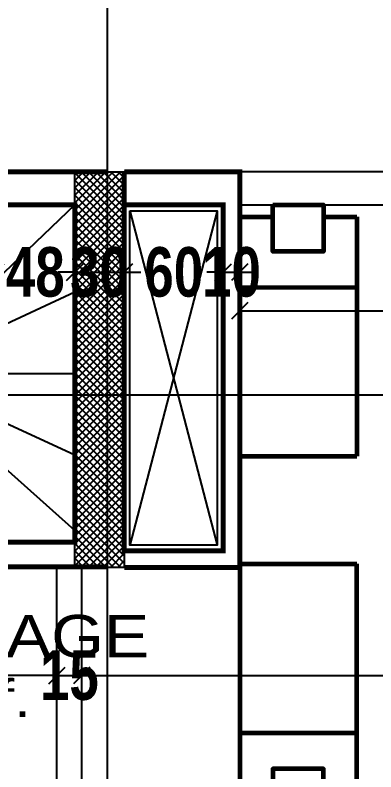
# Model space of a CAD drawing. Extents: x 285329 to 658348, y -83126 to -16980.
# Drawn here: x 355371.1 to 355589.8, y -39686.7 to -39228.2 of the extents above; entities that cross this region are included whole.
import ezdxf

# ---------------------------------------------------------------- set-up
doc = ezdxf.new("R2010")
doc.units = 0
doc.layers.get('0').update_dxf_attribs({"linetype": 'CONTINUOUS'})
doc.layers.get('DEFPOINTS').update_dxf_attribs({"color": 9, "linetype": 'CONTINUOUS'})
for name, color, linetype, lineweight in [('02 wall', 3, 'CONTINUOUS', 60), ('A-text finishing', 6, 'CONTINUOUS', 13), ('A-text function', 30, 'CONTINUOUS', 20), ('VIS', 8, 'CONTINUOUS', 18)]:
    doc.layers.add(name, color=color, linetype=linetype, lineweight=lineweight)
for name, color, linetype in [('arr-vari', 6, 'CONTINUOUS'), ('AXIS', 1, 'CONTINUOUS'), ('COLUMN', 5, 'CONTINUOUS'), ('FURNITURE', 4, 'CONTINUOUS'), ('WALL', 7, 'CONTINUOUS')]:
    doc.layers.add(name, color=color, linetype=linetype)
doc.styles.add('ARIAL', font='BOD_CB.TTF', dxfattribs={"width": 1.2})
doc.styles.add('CITYBLUEPRINT', font='cityb___.ttf', dxfattribs={"width": 0.8})
doc.dimstyles.new('50', dxfattribs={"dimtxt": 30, "dimasz": 10, "dimexe": 5, "dimexo": 6, "dimgap": 5, "dimtad": 0, "dimdec": 0, "dimdsep": 46, "dimtxsty": 'CITYBLUEPRINT', "dimblk1": 'OBLIQUE', "dimblk2": 'OBLIQUE', "dimsah": 1, "dimcen": 0.05, "dimdle": 0.03, "dimclre": 22, "dimclrt": 7, "dimadec": 0, "dimazin": 0, "dimtfac": 1, "dimtdec": 0, "dimtix": 1, "dimtmove": 0, "dimatfit": 3, "dimldrblk": 'OBLIQUE', "dimfxl": 1, "dimtolj": 1, "dimtzin": 0, "dimarcsym": 0})

# ---------------------------------------------------------------- blocks, each defined once
blk = doc.blocks.new('cbcb')
at = {"layer": 'AXIS'}
for p, q in [((328671.27, -10741.78), (328670.74, -14326.06)), ((327244.25, -11089.2), (329571.96, -11089.2))]:
    blk.add_line(p, q, dxfattribs=at)
blk = doc.blocks.new('_Oblique')
at = {"color": 0, "lineweight": -2}
blk.add_line((-0.5, -0.5), (0.5, 0.5), dxfattribs=at)
blk = doc.blocks.new('*D2476')
at = {"layer": 'DEFPOINTS', "color": 0, "linetype": 'Continuous', "lineweight": 5, "transparency": 16777216}
for p in [(355407.28, -39382.96), (355407.28, -39383.99), (355359.42, -39388.86)]:
    blk.add_point(p, dxfattribs=at)
at = {"layer": 'VIS', "color": 22, "linetype": 'Continuous', "lineweight": -2, "transparency": 16777216}
for p, q in [((355359.42, -39382.86), (355359.42, -39378.99)), ((355407.28, -39388.96), (355407.28, -39388.99))]:
    blk.add_line(p, q, dxfattribs=at)
at = {"layer": 'VIS', "color": 0, "linetype": 'Continuous', "lineweight": -2, "transparency": 16777216}
for p, q in [((355359.42, -39383.99), (355349.42, -39383.99)), ((355359.42, -39383.99), (355361.22, -39383.99)), ((355407.28, -39383.99), (355405.47, -39383.99)), ((355407.28, -39383.99), (355417.28, -39383.99))]:
    blk.add_line(p, q, dxfattribs=at)
at = {"layer": 'VIS', "color": 0, "linetype": 'Continuous', "lineweight": -2, "transparency": 16777216, "xscale": 10, "yscale": 10, "zscale": 10}
blk.add_blockref('_Oblique', (355359.42, -39383.99), dxfattribs=at)
at = {"layer": 'VIS', "color": 0, "linetype": 'Continuous', "lineweight": -2, "transparency": 16777216, "xscale": 10, "yscale": 10, "zscale": 10, "rotation": 180}
blk.add_blockref('_Oblique', (355407.28, -39383.99), dxfattribs=at)
at = {"layer": 'VIS', "color": 7, "linetype": 'Continuous', "lineweight": 5, "transparency": 16777216, "insert": (355383.35, -39383.99), "char_height": 30, "attachment_point": 5, "style": 'CITYBLUEPRINT'}
blk.add_mtext('\\A1;48', dxfattribs=at)
blk = doc.blocks.new('*D2477')
at = {"layer": 'DEFPOINTS', "color": 0, "linetype": 'Continuous', "lineweight": 5, "transparency": 16777216}
for p in [(355407.28, -39382.96), (355437.28, -39382.96), (355437.28, -39383.99)]:
    blk.add_point(p, dxfattribs=at)
at = {"layer": 'VIS', "color": 0, "linetype": 'Continuous', "lineweight": -2, "transparency": 16777216}
for p, q in [((355407.28, -39383.99), (355397.28, -39383.99)), ((355407.28, -39383.99), (355437.28, -39383.99)), ((355437.28, -39383.99), (355447.28, -39383.99))]:
    blk.add_line(p, q, dxfattribs=at)
at = {"layer": 'VIS', "color": 22, "linetype": 'Continuous', "lineweight": -2, "transparency": 16777216}
for p, q in [((355407.28, -39388.96), (355407.28, -39388.99)), ((355437.28, -39388.96), (355437.28, -39388.99))]:
    blk.add_line(p, q, dxfattribs=at)
at = {"layer": 'VIS', "color": 0, "linetype": 'Continuous', "lineweight": -2, "transparency": 16777216, "xscale": 10, "yscale": 10, "zscale": 10}
blk.add_blockref('_Oblique', (355407.28, -39383.99), dxfattribs=at)
at = {"layer": 'VIS', "color": 0, "linetype": 'Continuous', "lineweight": -2, "transparency": 16777216, "xscale": 10, "yscale": 10, "zscale": 10, "rotation": 180}
blk.add_blockref('_Oblique', (355437.28, -39383.99), dxfattribs=at)
at = {"layer": 'VIS', "color": 7, "linetype": 'Continuous', "lineweight": 5, "transparency": 16777216, "insert": (355422.28, -39383.99), "char_height": 30, "attachment_point": 5, "style": 'CITYBLUEPRINT'}
blk.add_mtext('\\A1;30', dxfattribs=at)
blk = doc.blocks.new('*D2478')
at = {"layer": 'DEFPOINTS', "color": 0, "linetype": 'Continuous', "lineweight": 5, "transparency": 16777216}
for p in [(355437.28, -39382.96), (355497.28, -39382.96), (355497.28, -39383.99)]:
    blk.add_point(p, dxfattribs=at)
at = {"layer": 'VIS', "color": 0, "linetype": 'Continuous', "lineweight": -2, "transparency": 16777216}
for p, q in [((355437.25, -39383.99), (355442.34, -39383.99)), ((355497.31, -39383.99), (355492.21, -39383.99))]:
    blk.add_line(p, q, dxfattribs=at)
at = {"layer": 'VIS', "color": 22, "linetype": 'Continuous', "lineweight": -2, "transparency": 16777216}
for p, q in [((355437.28, -39388.96), (355437.28, -39388.99)), ((355497.28, -39388.96), (355497.28, -39388.99))]:
    blk.add_line(p, q, dxfattribs=at)
at = {"layer": 'VIS', "color": 0, "linetype": 'Continuous', "lineweight": -2, "transparency": 16777216, "xscale": 10, "yscale": 10, "zscale": 10, "rotation": 180}
blk.add_blockref('_Oblique', (355437.28, -39383.99), dxfattribs=at)
at = {"layer": 'VIS', "color": 0, "linetype": 'Continuous', "lineweight": -2, "transparency": 16777216, "xscale": 10, "yscale": 10, "zscale": 10}
blk.add_blockref('_Oblique', (355497.28, -39383.99), dxfattribs=at)
at = {"layer": 'VIS', "color": 7, "linetype": 'Continuous', "lineweight": 5, "transparency": 16777216, "insert": (355467.28, -39383.99), "char_height": 30, "attachment_point": 5, "style": 'CITYBLUEPRINT'}
blk.add_mtext('\\A1;60', dxfattribs=at)
blk = doc.blocks.new('*D2479')
at = {"layer": 'DEFPOINTS', "color": 0, "linetype": 'Continuous', "lineweight": 5, "transparency": 16777216}
for p in [(355497.28, -39382.96), (355507.28, -39382.96), (355507.28, -39383.99)]:
    blk.add_point(p, dxfattribs=at)
at = {"layer": 'VIS', "color": 0, "linetype": 'Continuous', "lineweight": -2, "transparency": 16777216}
for p, q in [((355497.28, -39383.99), (355487.28, -39383.99)), ((355497.28, -39383.99), (355507.28, -39383.99)), ((355507.28, -39383.99), (355517.28, -39383.99))]:
    blk.add_line(p, q, dxfattribs=at)
at = {"layer": 'VIS', "color": 22, "linetype": 'Continuous', "lineweight": -2, "transparency": 16777216}
for p, q in [((355497.28, -39388.96), (355497.28, -39388.99)), ((355507.28, -39388.96), (355507.28, -39388.99))]:
    blk.add_line(p, q, dxfattribs=at)
at = {"layer": 'VIS', "color": 0, "linetype": 'Continuous', "lineweight": -2, "transparency": 16777216, "xscale": 10, "yscale": 10, "zscale": 10}
blk.add_blockref('_Oblique', (355497.28, -39383.99), dxfattribs=at)
at = {"layer": 'VIS', "color": 0, "linetype": 'Continuous', "lineweight": -2, "transparency": 16777216, "xscale": 10, "yscale": 10, "zscale": 10, "rotation": 180}
blk.add_blockref('_Oblique', (355507.28, -39383.99), dxfattribs=at)
at = {"layer": 'VIS', "color": 7, "linetype": 'Continuous', "lineweight": 5, "transparency": 16777216, "insert": (355502.28, -39383.99), "char_height": 30, "attachment_point": 5, "style": 'CITYBLUEPRINT'}
blk.add_mtext('\\A1;10', dxfattribs=at)
blk = doc.blocks.new('fdj')
at = {"layer": 'arr-vari', "lineweight": -2}
for p, q in [((-150, 70.95), (-150, 50.76)), ((-5, 70.95), (-150, 70.95)), ((-107.36, 70.95), (-107.36, 0)), ((-5, 70.95), (-5, 0)), ((-150, 20.19), (-150, 0)), ((-150, 0), (-5, 0))]:
    blk.add_line(p, q, dxfattribs=at)
blk.add_lwpolyline([(-157.4, 50.76), (-157.4, 20.19), (-129.14, 20.19), (-129.14, 50.76)], close=True, dxfattribs=at)
blk = doc.blocks.new('*D2797')
at = {"layer": 'DEFPOINTS', "color": 0, "linetype": 'Continuous', "lineweight": 5, "transparency": 16777216}
for p in [(355396.47, -39628.26), (355114.29, -39663.52), (355396.47, -39663.52)]:
    blk.add_point(p, dxfattribs=at)
at = {"layer": 'VIS', "color": 22, "linetype": 'Continuous', "lineweight": -2, "transparency": 16777216}
for p, q in [((355114.29, -39657.52), (355114.29, -39623.26)), ((355396.47, -39657.52), (355396.47, -39623.26))]:
    blk.add_line(p, q, dxfattribs=at)
at = {"layer": 'VIS', "color": 0, "linetype": 'Continuous', "lineweight": -2, "transparency": 16777216}
for p, q in [((355114.26, -39628.26), (355224.51, -39628.26)), ((355396.5, -39628.26), (355286.25, -39628.26))]:
    blk.add_line(p, q, dxfattribs=at)
at = {"layer": 'VIS', "color": 0, "linetype": 'Continuous', "lineweight": -2, "transparency": 16777216, "xscale": 10, "yscale": 10, "zscale": 10, "rotation": 180}
blk.add_blockref('_Oblique', (355114.29, -39628.26), dxfattribs=at)
at = {"layer": 'VIS', "color": 0, "linetype": 'Continuous', "lineweight": -2, "transparency": 16777216, "xscale": 10, "yscale": 10, "zscale": 10}
blk.add_blockref('_Oblique', (355396.47, -39628.26), dxfattribs=at)
at = {"layer": 'VIS', "color": 7, "linetype": 'Continuous', "lineweight": 5, "transparency": 16777216, "insert": (355255.38, -39628.26), "char_height": 30, "attachment_point": 5, "style": 'CITYBLUEPRINT'}
blk.add_mtext('\\A1;282', dxfattribs=at)
blk = doc.blocks.new('*D2798')
at = {"layer": 'DEFPOINTS', "color": 0, "linetype": 'Continuous', "lineweight": 5, "transparency": 16777216}
for p in [(355411.47, -39628.26), (355396.47, -39663.52), (355411.47, -39663.52)]:
    blk.add_point(p, dxfattribs=at)
at = {"layer": 'VIS', "color": 22, "linetype": 'Continuous', "lineweight": -2, "transparency": 16777216}
for p, q in [((355396.47, -39657.52), (355396.47, -39623.26)), ((355411.47, -39657.52), (355411.47, -39623.26))]:
    blk.add_line(p, q, dxfattribs=at)
at = {"layer": 'VIS', "color": 0, "linetype": 'Continuous', "lineweight": -2, "transparency": 16777216}
for p, q in [((355396.47, -39628.26), (355386.47, -39628.26)), ((355396.47, -39628.26), (355411.47, -39628.26)), ((355411.47, -39628.26), (355421.47, -39628.26))]:
    blk.add_line(p, q, dxfattribs=at)
at = {"layer": 'VIS', "color": 0, "linetype": 'Continuous', "lineweight": -2, "transparency": 16777216, "xscale": 10, "yscale": 10, "zscale": 10}
blk.add_blockref('_Oblique', (355396.47, -39628.26), dxfattribs=at)
at = {"layer": 'VIS', "color": 0, "linetype": 'Continuous', "lineweight": -2, "transparency": 16777216, "xscale": 10, "yscale": 10, "zscale": 10, "rotation": 180}
blk.add_blockref('_Oblique', (355411.47, -39628.26), dxfattribs=at)
at = {"layer": 'VIS', "color": 7, "linetype": 'Continuous', "lineweight": 5, "transparency": 16777216, "insert": (355403.97, -39628.26), "char_height": 30, "attachment_point": 5, "style": 'CITYBLUEPRINT'}
blk.add_mtext('\\A1;15', dxfattribs=at)
blk = doc.blocks.new('*D2799')
at = {"layer": 'DEFPOINTS', "color": 0, "linetype": 'Continuous', "lineweight": 5, "transparency": 16777216}
for p in [(356062, -39580.89), (356062, -39628.26), (355411.47, -39663.52)]:
    blk.add_point(p, dxfattribs=at)
at = {"layer": 'VIS', "color": 22, "linetype": 'Continuous', "lineweight": -2, "transparency": 16777216}
for p, q in [((356062, -39586.89), (356062, -39633.26)), ((355411.47, -39657.52), (355411.47, -39623.26))]:
    blk.add_line(p, q, dxfattribs=at)
at = {"layer": 'VIS', "color": 0, "linetype": 'Continuous', "lineweight": -2, "transparency": 16777216}
for p, q in [((355411.44, -39628.26), (355711.61, -39628.26)), ((356062.03, -39628.26), (355761.87, -39628.26))]:
    blk.add_line(p, q, dxfattribs=at)
at = {"layer": 'VIS', "color": 0, "linetype": 'Continuous', "lineweight": -2, "transparency": 16777216, "xscale": 10, "yscale": 10, "zscale": 10, "rotation": 180}
blk.add_blockref('_Oblique', (355411.47, -39628.26), dxfattribs=at)
at = {"layer": 'VIS', "color": 0, "linetype": 'Continuous', "lineweight": -2, "transparency": 16777216, "xscale": 10, "yscale": 10, "zscale": 10}
blk.add_blockref('_Oblique', (356062, -39628.26), dxfattribs=at)
at = {"layer": 'VIS', "color": 7, "linetype": 'Continuous', "lineweight": 5, "transparency": 16777216, "insert": (355736.74, -39628.26), "char_height": 30, "attachment_point": 5, "style": 'CITYBLUEPRINT'}
blk.add_mtext('\\A1;651', dxfattribs=at)
blk = doc.blocks.new('*D2842')
at = {"layer": 'DEFPOINTS', "color": 0, "linetype": 'Continuous', "lineweight": 5, "transparency": 16777216}
for p in [(356091.86, -39343.08), (355507.26, -39350.49), (356091.86, -39407.38)]:
    blk.add_point(p, dxfattribs=at)
at = {"layer": 'VIS', "color": 22, "linetype": 'Continuous', "lineweight": -2, "transparency": 16777216}
for p, q in [((356091.86, -39349.08), (356091.86, -39412.38)), ((355507.26, -39356.49), (355507.26, -39412.38))]:
    blk.add_line(p, q, dxfattribs=at)
at = {"layer": 'VIS', "color": 0, "linetype": 'Continuous', "lineweight": -2, "transparency": 16777216}
for p, q in [((355507.23, -39407.38), (355768.51, -39407.38)), ((356091.89, -39407.38), (355830.61, -39407.38))]:
    blk.add_line(p, q, dxfattribs=at)
at = {"layer": 'VIS', "color": 0, "linetype": 'Continuous', "lineweight": -2, "transparency": 16777216, "xscale": 10, "yscale": 10, "zscale": 10, "rotation": 180}
blk.add_blockref('_Oblique', (355507.26, -39407.38), dxfattribs=at)
at = {"layer": 'VIS', "color": 0, "linetype": 'Continuous', "lineweight": -2, "transparency": 16777216, "xscale": 10, "yscale": 10, "zscale": 10}
blk.add_blockref('_Oblique', (356091.86, -39407.38), dxfattribs=at)
at = {"layer": 'VIS', "color": 7, "linetype": 'Continuous', "lineweight": 5, "transparency": 16777216, "insert": (355799.56, -39407.38), "char_height": 30, "attachment_point": 5, "style": 'CITYBLUEPRINT'}
blk.add_mtext('\\A1;585', dxfattribs=at)

msp = doc.modelspace()

# ---------------------------------------------------------------- hatches: boundary and pattern name
at = {"layer": 'AXIS'}
h = msp.add_hatch(dxfattribs=at)
h.set_pattern_fill('ANSI37', color=256, style=0)
h.set_pattern_definition([(45, (74920.2802, -19165.413), (-2.24506403, 2.24506403), []), (135, (74920.2802, -19165.413), (-2.24506403, -2.24506403), [])])
h.paths.add_polyline_path([(355407.28, -39562.78), (355407.28, -39323.08), (355437.28, -39323.08), (355437.28, -39562.78)])

# ---------------------------------------------------------------- linework, layer by layer
for p, q in [((355440.57, -39346.69), (355493.64, -39549.34)), ((355493.64, -39346.69), (355440.57, -39549.34)), ((354000.46, -39458.25), (356328.17, -39458.25))]:
    msp.add_line(p, q, dxfattribs=at)
at = {"layer": 'COLUMN'}
msp.add_lwpolyline([(355407.28, -39562.78), (355407.28, -39323.08), (355437.28, -39323.08), (355437.28, -39562.78)], close=True, dxfattribs=at)
at = {"layer": 'FURNITURE', "ltscale": 3}
for p, q in [((355647.42, -39323.08), (355437.28, -39323.08)), ((355407.28, -39343.08), (355300.42, -39445.3)), ((355300.42, -39445.3), (355407.28, -39395.91)), ((355300.42, -39445.3), (355407.28, -39445.3)), ((355407.28, -39540.45), (355300.42, -39445.3)), ((355300.42, -39445.3), (355407.28, -39494.69))]:
    msp.add_line(p, q, dxfattribs=at)
at = {"layer": 'WALL', "linetype": 'Continuous', "ltscale": 3}
for p, q in [((356110.43, -39323.08), (355507.28, -39323.08)), ((355507.26, -39343.17), (356091.86, -39343.08))]:
    msp.add_line(p, q, dxfattribs=at)
at = {"layer": 'WALL', "linetype": 'Continuous'}
for p, q in [((355396.47, -39838.54), (355396.47, -39562.51)), ((355411.47, -39838.54), (355411.47, -39562.51))]:
    msp.add_line(p, q, dxfattribs=at)
at = {"layer": 'WALL', "linetype": 'Continuous', "const_width": 3}
for points in [[(355427.28, -39323.08), (355207.8, -39323.08)], [(355437.28, -39323.08), (355437.28, -39343.08), (355497.28, -39343.08), (355497.28, -39552.78), (355437.28, -39552.78), (355437.28, -39343.08)], [(355437.28, -39323.08), (355497.28, -39323.08), (355507.28, -39323.08), (355507.28, -39552.78), (355507.28, -39562.78), (355437.28, -39562.78)], [(355207.8, -39343.08), (355407.28, -39343.08), (355407.28, -39547.51), (355096.66, -39547.51), (355096.66, -39562.51), (355427.28, -39562.51)]]:
    msp.add_lwpolyline(points, dxfattribs=at)
at = {"layer": 'WALL', "linetype": 'Continuous'}
msp.add_lwpolyline([(355440.57, -39346.69), (355493.64, -39346.69), (355493.64, -39549.34), (355440.57, -39549.34)], close=True, dxfattribs=at)

# ---------------------------------------------------------------- block references
at = {"layer": '02 wall', "xscale": -1, "rotation": 90.0084393501731}
msp.add_blockref('fdj', (355578.23, -39500.48), dxfattribs=at)
at = {"layer": '02 wall', "rotation": 89.99156064982691}
msp.add_blockref('fdj', (355578.23, -39555.68), dxfattribs=at)
at = {"layer": 'VIS', "linetype": 'Continuous', "lineweight": 5}
msp.add_blockref('cbcb', (26755.73, -28369.04), dxfattribs=at)

# ---------------------------------------------------------------- texts
at = {"layer": 'A-text finishing', "style": 'ARIAL', "width": 1.2}
msp.add_text('Parquet t. ff.', height=22.68, dxfattribs=at).set_placement((355182.35, -39653.45))
at = {"layer": 'A-text function', "insert": (355157.27, -39591.61), "char_height": 25.6568, "width": 777.2791, "attachment_point": 1, "style": 'ARIAL'}
msp.add_mtext('SPA STORAGE', dxfattribs=at)

# ---------------------------------------------------------------- dimensions: what is measured, and where the dimension line sits
at = {"layer": 'VIS', "linetype": 'Continuous', "lineweight": 5}
dim = msp.add_linear_dim(base=(356091.86, -39407.38), p1=(355507.26, -39350.49), p2=(356091.86, -39343.08), dimstyle='50', dxfattribs=at)
dim.commit()
dim.dimension.update_dxf_attribs({"geometry": '*D2842', "text_midpoint": (355799.56, -39407.38)})
for base, p1, p2, picture, middle in [((355407.28, -39383.99), (355359.42, -39388.86), (355407.28, -39382.96), '*D2476', (355383.35, -39383.99)), ((355437.28, -39383.99), (355407.28, -39382.96), (355437.28, -39382.96), '*D2477', (355422.28, -39383.99)), ((355497.28, -39383.99), (355437.28, -39382.96), (355497.28, -39382.96), '*D2478', (355467.28, -39383.99)), ((355507.28, -39383.99), (355497.28, -39382.96), (355507.28, -39382.96), '*D2479', (355502.28, -39383.99)), ((356062, -39628.26), (355411.47, -39663.52), (356062, -39580.89), '*D2799', (355736.74, -39628.26)), ((355396.47, -39628.26), (355114.29, -39663.52), (355396.47, -39663.52), '*D2797', (355255.38, -39628.26)), ((355411.47, -39628.26), (355396.47, -39663.52), (355411.47, -39663.52), '*D2798', (355403.97, -39628.26))]:
    dim = msp.add_linear_dim(base=base, p1=p1, p2=p2, dimstyle='50', override={"dimtmove": 1}, dxfattribs=at)
    dim.commit()
    dim.dimension.update_dxf_attribs({"geometry": picture, "text_midpoint": middle})

doc.saveas('drawing.dxf')
